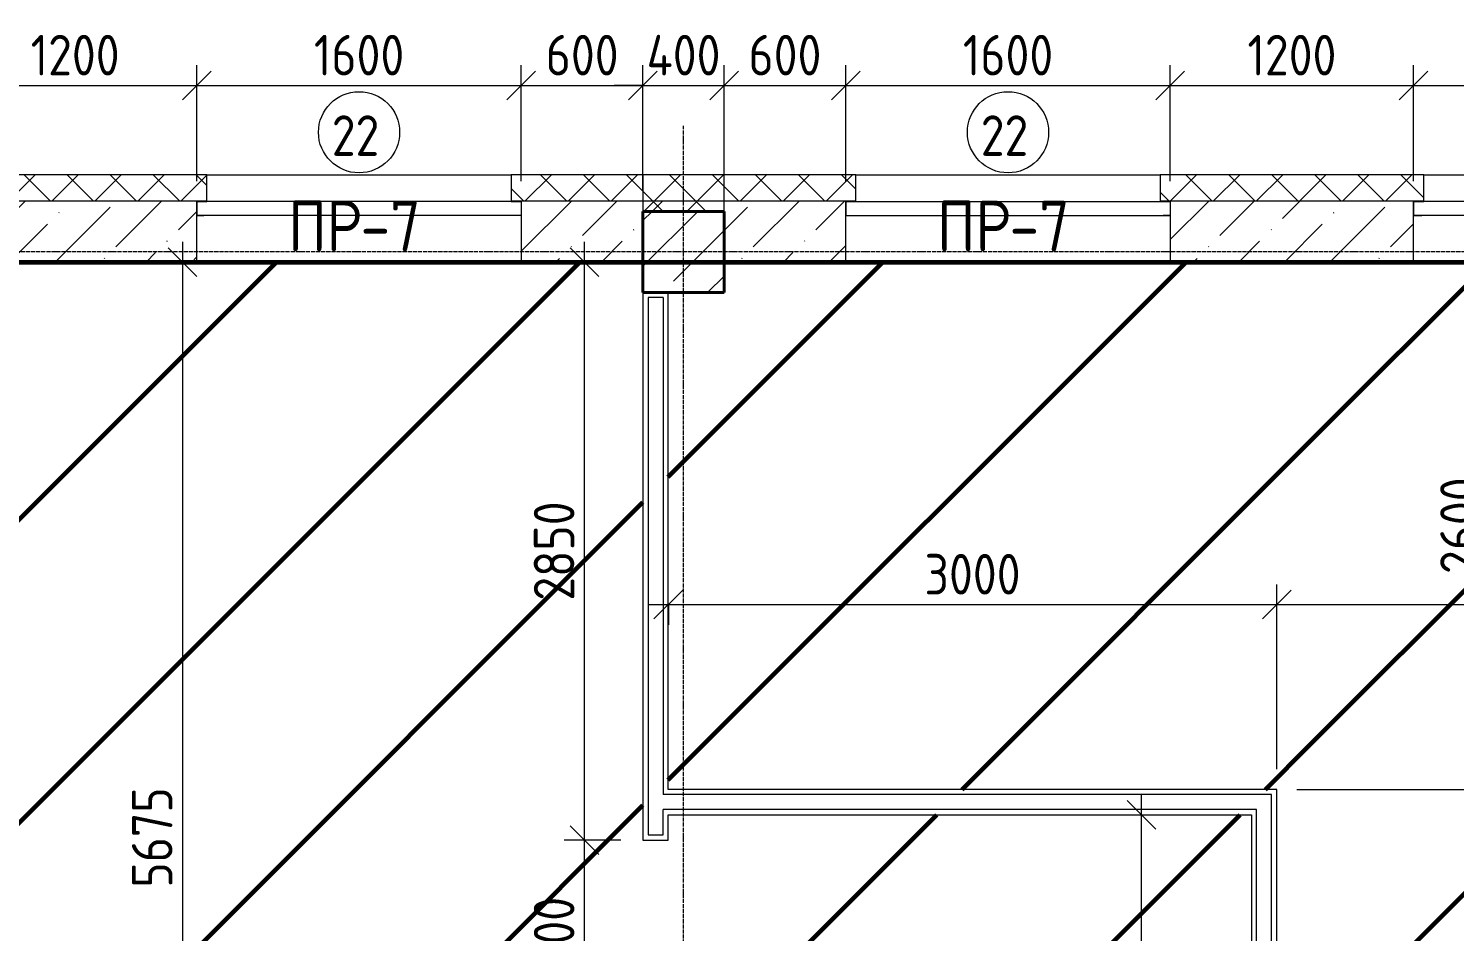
# Model space of a CAD drawing. Header units: millimetres. Extents: x -56773 to 323062, y -262288 to 76460.
# Drawn here: x -421 to 6611, y -144544 to -140091 of the extents above; entities that cross this region are included whole.
import ezdxf

# ---------------------------------------------------------------- set-up
doc = ezdxf.new("R2010")
doc.units = ezdxf.units.MM
doc.linetypes.add('ADSK_Линия сетки', pattern=[25, 20, -2.5, 0, -2.5])
for name, color, linetype, lineweight in [('1.1)Стяжка керамзит  2 этаж', 5, 'Continuous', 60), ('3.1 Штукатурка внешн стен', 5, 'Continuous', 60), ('_ Окна', 7, 'Continuous', 18), ('Марки', 7, 'Continuous', 20), ('Марки окон', 7, 'Continuous', 20), ('Несущие колонны', 7, 'Continuous', 18), ('Окна', 7, 'Continuous', 9), ('Оси', 7, 'Continuous', 9), ('Размеры', 7, 'Continuous', 9), ('Стены внутренние', 7, 'Continuous', 18), ('Стены наружные', 7, 'Continuous', 18), ('Стены штриховка', 7, 'Continuous', 9)]:
    doc.layers.add(name, color=color, linetype=linetype, lineweight=lineweight)
doc.styles.add('GOST Common_2', font='', dxfattribs={"width": 0.9, "height": 250})
doc.styles.add('GOST Common_3', font='', dxfattribs={"width": 0.9, "height": 200})
doc.styles.get('GOST Common_2').set_extended_font_data('GOST Common')
doc.styles.get('GOST Common_3').set_extended_font_data('GOST Common')
doc.dimstyles.new('ADSK_Основной_2_0_1', dxfattribs={"dimscale": 304.8, "dimtxt": 201.142999, "dimasz": 0.463911, "dimexe": 0.328084, "dimexo": 0.328084, "dimgap": 0.164042, "dimtad": 1, "dimdec": 3, "dimrnd": 0.001, "dimdsep": 46, "dimtxsty": 'GOST Common_3', "dimblk1": 'OBLIQUE', "dimblk2": 'OBLIQUE', "dimsah": 1, "dimcen": 0.09, "dimdle": 0.328084, "dimazin": 2, "dimtfac": 1, "dimtdec": 4, "dimtix": 1, "dimtmove": 1, "dimatfit": 3, "dimfxl": 1, "dimtvp": 1, "dimtolj": 1, "dimtzin": 0, "dimlwd": 20, "dimlwe": 20, "dimarcsym": 2})
doc.dimstyles.new('ADSK_Основной_2_0_2', dxfattribs={"dimscale": 304.8, "dimtxt": 201.142999, "dimasz": 0.463911, "dimexe": 0.328084, "dimexo": 0.328084, "dimgap": 0.164042, "dimtad": 1, "dimdec": 3, "dimrnd": 0.001, "dimdsep": 46, "dimtxsty": 'GOST Common_3', "dimblk1": 'OBLIQUE', "dimblk2": 'OBLIQUE', "dimsah": 1, "dimcen": 0.09, "dimdle": 0.328084, "dimazin": 2, "dimtfac": 1, "dimtdec": 4, "dimtix": 1, "dimtmove": 0, "dimatfit": 3, "dimfxl": 1, "dimtvp": 1, "dimtolj": 1, "dimtzin": 0, "dimlwd": 20, "dimlwe": 20, "dimarcsym": 2})
pattern_1 = [(45, (9.36, -150597.75), (-106.066, 106.066), []), (135, (9.36, -150597.75), (-106.066, -106.066), [])]

# ---------------------------------------------------------------- blocks, each defined once
blk = doc.blocks.new('ADSK_КолоннаЖБ_Прямоугольная - 400x400 мм-1807143-Кладочный план 3-го этажа')
at = {"layer": 'Несущие колонны', "lineweight": 40}
for p, q in [((-200, 200), (200, 200)), ((-200, -200), (-200, 200)), ((200, 200), (200, -200)), ((200, -200), (-200, -200))]:
    blk.add_line(p, q, dxfattribs=at)
blk = doc.blocks.new('ОКНО L03 _2СТ_RS - ОК-5_1600х2000h-3556607-Кладочный план 3-го этажа')
at = {"layer": '_ Окна'}
for p, q in [((-838.1, -79), (761.9, -79)), ((-838.1, -149), (-838.1, -79)), ((-838.1, -79), (-803.1, -79)), ((-818.1, -79), (-38.1, -79)), ((-38.1, -79), (741.9, -79)), ((761.9, -79), (726.9, -79)), ((761.9, -149), (761.9, -79)), ((-838.1, -149), (761.9, -149)), ((-838.1, -149), (-833.1, -149)), ((-818.1, -149), (-38.1, -149)), ((-38.1, -149), (741.9, -149)), ((761.9, -149), (756.9, -149))]:
    blk.add_line(p, q, dxfattribs=at)
at = {"layer": 'Окна'}
blk.add_line((-888.1, 150), (811.9, 150), dxfattribs=at)
blk = doc.blocks.new('ОКНО L03 _2СТ_RS - ОК-5_1600х2000h-3556615-Кладочный план 3-го этажа')
at = {"layer": '_ Окна'}
for p, q in [((-838.1, 149), (761.9, 149)), ((-838.1, 149), (-838.1, 79)), ((-838.1, 149), (-833.1, 149)), ((-818.1, 149), (-38.1, 149)), ((-38.1, 149), (741.9, 149)), ((761.9, 149), (756.9, 149)), ((761.9, 149), (761.9, 79)), ((-838.1, 79), (761.9, 79)), ((-838.1, 79), (-803.1, 79)), ((-818.1, 79), (-38.1, 79)), ((-38.1, 79), (741.9, 79)), ((761.9, 79), (726.9, 79))]:
    blk.add_line(p, q, dxfattribs=at)
at = {"layer": 'Окна'}
blk.add_line((-888.1, -150), (811.9, -150), dxfattribs=at)
blk = doc.blocks.new('ОКНО L01 _СТ_RS - ОК-3_1200х2000h_противоударное-3556414-Кладочный план 3-го этажа')
at = {"layer": '_ Окна'}
for p, q in [((-638.1, -79), (561.9, -79)), ((-638.1, -149), (-638.1, -79)), ((-638.1, -79), (-598.1, -79)), ((-618.1, -79), (541.9, -79)), ((561.9, -79), (521.9, -79)), ((561.9, -149), (561.9, -79)), ((-638.1, -149), (561.9, -149)), ((-638.1, -149), (-633.1, -149)), ((-618.1, -149), (541.9, -149)), ((561.9, -149), (556.9, -149))]:
    blk.add_line(p, q, dxfattribs=at)
at = {"layer": 'Окна'}
blk.add_line((-688.1, 150), (611.9, 150), dxfattribs=at)
blk = doc.blocks.new('_Oblique')
at = {"color": 0, "linetype": 'ByBlock', "lineweight": -2}
blk.add_line((-0.5, -0.5), (0.5, 0.5), dxfattribs=at)
blk = doc.blocks.new('*D5246')
at = {"layer": 'Defpoints', "color": 0, "transparency": 16777216}
for p in [(409.4, -140372.3), (-790.6, -140943.8), (409.4, -140943.8)]:
    blk.add_point(p, dxfattribs=at)
at = {"layer": 'Размеры', "color": 0, "lineweight": 20, "transparency": 16777216}
for p, q in [((-790.6, -140843.8), (-790.6, -140272.3)), ((409.4, -140843.8), (409.4, -140272.3)), ((-890.6, -140372.3), (509.4, -140372.3))]:
    blk.add_line(p, q, dxfattribs=at)
at = {"layer": 'Размеры', "color": 0, "lineweight": 20, "transparency": 16777216, "xscale": 141.4, "yscale": 141.4, "zscale": 141.4, "rotation": 180}
blk.add_blockref('_Oblique', (-790.6, -140372.3), dxfattribs=at)
at = {"layer": 'Размеры', "color": 0, "lineweight": 20, "transparency": 16777216, "xscale": 141.4, "yscale": 141.4, "zscale": 141.4}
blk.add_blockref('_Oblique', (409.4, -140372.3), dxfattribs=at)
at = {"layer": 'Размеры', "color": 0, "lineweight": 9, "transparency": 16777216, "insert": (-190.6, -140222.3), "char_height": 200, "width": 560.473, "attachment_point": 5, "style": 'GOST Common_3'}
blk.add_mtext('\\A1;1200', dxfattribs=at)
blk = doc.blocks.new('*D5247')
at = {"layer": 'Defpoints', "color": 0, "transparency": 16777216}
for p in [(2009.4, -140372.3), (409.4, -140943.8), (2009.4, -140943.8)]:
    blk.add_point(p, dxfattribs=at)
at = {"layer": 'Размеры', "color": 0, "lineweight": 20, "transparency": 16777216}
for p, q in [((409.4, -140843.8), (409.4, -140272.3)), ((2009.4, -140843.8), (2009.4, -140272.3)), ((309.4, -140372.3), (2109.4, -140372.3))]:
    blk.add_line(p, q, dxfattribs=at)
at = {"layer": 'Размеры', "color": 0, "lineweight": 20, "transparency": 16777216, "xscale": 141.4, "yscale": 141.4, "zscale": 141.4, "rotation": 180}
blk.add_blockref('_Oblique', (409.4, -140372.3), dxfattribs=at)
at = {"layer": 'Размеры', "color": 0, "lineweight": 20, "transparency": 16777216, "xscale": 141.4, "yscale": 141.4, "zscale": 141.4}
blk.add_blockref('_Oblique', (2009.4, -140372.3), dxfattribs=at)
at = {"layer": 'Размеры', "color": 0, "lineweight": 9, "transparency": 16777216, "insert": (1209.4, -140222.3), "char_height": 200, "width": 560.473, "attachment_point": 5, "style": 'GOST Common_3'}
blk.add_mtext('\\A1;1600', dxfattribs=at)
blk = doc.blocks.new('*D5248')
at = {"layer": 'Defpoints', "color": 0, "transparency": 16777216}
for p in [(2609.4, -140372.3), (2009.4, -140943.8), (2609.4, -140992.8)]:
    blk.add_point(p, dxfattribs=at)
at = {"layer": 'Размеры', "color": 0, "lineweight": 20, "transparency": 16777216}
for p, q in [((2009.4, -140843.8), (2009.4, -140272.3)), ((2609.4, -140892.8), (2609.4, -140272.3)), ((1909.4, -140372.3), (2709.4, -140372.3))]:
    blk.add_line(p, q, dxfattribs=at)
at = {"layer": 'Размеры', "color": 0, "lineweight": 20, "transparency": 16777216, "xscale": 141.4, "yscale": 141.4, "zscale": 141.4, "rotation": 180}
blk.add_blockref('_Oblique', (2009.4, -140372.3), dxfattribs=at)
at = {"layer": 'Размеры', "color": 0, "lineweight": 20, "transparency": 16777216, "xscale": 141.4, "yscale": 141.4, "zscale": 141.4}
blk.add_blockref('_Oblique', (2609.4, -140372.3), dxfattribs=at)
at = {"layer": 'Размеры', "color": 0, "lineweight": 9, "transparency": 16777216, "insert": (2309.4, -140222.3), "char_height": 200, "width": 454.106, "attachment_point": 5, "style": 'GOST Common_3'}
blk.add_mtext('\\A1;600', dxfattribs=at)
blk = doc.blocks.new('*D5249')
at = {"layer": 'Defpoints', "color": 0, "transparency": 16777216}
for p in [(3009.4, -140372.3), (2609.4, -140992.8), (3009.4, -140992.8)]:
    blk.add_point(p, dxfattribs=at)
at = {"layer": 'Размеры', "color": 0, "lineweight": 20, "transparency": 16777216}
for p, q in [((2609.4, -140892.8), (2609.4, -140272.3)), ((3009.4, -140892.8), (3009.4, -140272.3)), ((2609.4, -140372.3), (2468, -140372.3)), ((2609.4, -140372.3), (3009.4, -140372.3)), ((3009.4, -140372.3), (3150.8, -140372.3))]:
    blk.add_line(p, q, dxfattribs=at)
at = {"layer": 'Размеры', "color": 0, "lineweight": 20, "transparency": 16777216, "xscale": 141.4, "yscale": 141.4, "zscale": 141.4}
blk.add_blockref('_Oblique', (2609.4, -140372.3), dxfattribs=at)
at = {"layer": 'Размеры', "color": 0, "lineweight": 20, "transparency": 16777216, "xscale": 141.4, "yscale": 141.4, "zscale": 141.4, "rotation": 180}
blk.add_blockref('_Oblique', (3009.4, -140372.3), dxfattribs=at)
at = {"layer": 'Размеры', "color": 0, "lineweight": 9, "transparency": 16777216, "insert": (2809.4, -140222.3), "char_height": 200, "width": 474.561, "attachment_point": 5, "style": 'GOST Common_3'}
blk.add_mtext('\\A1;400', dxfattribs=at)
blk = doc.blocks.new('*D5250')
at = {"layer": 'Defpoints', "color": 0, "transparency": 16777216}
for p in [(3609.4, -140372.3), (3609.4, -140943.8), (3009.4, -140992.8)]:
    blk.add_point(p, dxfattribs=at)
at = {"layer": 'Размеры', "color": 0, "lineweight": 20, "transparency": 16777216}
for p, q in [((3009.4, -140892.8), (3009.4, -140272.3)), ((3609.4, -140843.8), (3609.4, -140272.3)), ((2909.4, -140372.3), (3709.4, -140372.3))]:
    blk.add_line(p, q, dxfattribs=at)
at = {"layer": 'Размеры', "color": 0, "lineweight": 20, "transparency": 16777216, "xscale": 141.4, "yscale": 141.4, "zscale": 141.4, "rotation": 180}
blk.add_blockref('_Oblique', (3009.4, -140372.3), dxfattribs=at)
at = {"layer": 'Размеры', "color": 0, "lineweight": 20, "transparency": 16777216, "xscale": 141.4, "yscale": 141.4, "zscale": 141.4}
blk.add_blockref('_Oblique', (3609.4, -140372.3), dxfattribs=at)
at = {"layer": 'Размеры', "color": 0, "lineweight": 9, "transparency": 16777216, "insert": (3309.4, -140222.3), "char_height": 200, "width": 454.106, "attachment_point": 5, "style": 'GOST Common_3'}
blk.add_mtext('\\A1;600', dxfattribs=at)
blk = doc.blocks.new('*D5251')
at = {"layer": 'Defpoints', "color": 0, "transparency": 16777216}
for p in [(5209.4, -140372.3), (3609.4, -140943.8), (5209.4, -140943.8)]:
    blk.add_point(p, dxfattribs=at)
at = {"layer": 'Размеры', "color": 0, "lineweight": 20, "transparency": 16777216}
for p, q in [((3609.4, -140843.8), (3609.4, -140272.3)), ((5209.4, -140843.8), (5209.4, -140272.3)), ((3509.4, -140372.3), (5309.4, -140372.3))]:
    blk.add_line(p, q, dxfattribs=at)
at = {"layer": 'Размеры', "color": 0, "lineweight": 20, "transparency": 16777216, "xscale": 141.4, "yscale": 141.4, "zscale": 141.4, "rotation": 180}
blk.add_blockref('_Oblique', (3609.4, -140372.3), dxfattribs=at)
at = {"layer": 'Размеры', "color": 0, "lineweight": 20, "transparency": 16777216, "xscale": 141.4, "yscale": 141.4, "zscale": 141.4}
blk.add_blockref('_Oblique', (5209.4, -140372.3), dxfattribs=at)
at = {"layer": 'Размеры', "color": 0, "lineweight": 9, "transparency": 16777216, "insert": (4409.4, -140222.3), "char_height": 200, "width": 560.473, "attachment_point": 5, "style": 'GOST Common_3'}
blk.add_mtext('\\A1;1600', dxfattribs=at)
blk = doc.blocks.new('*D5252')
at = {"layer": 'Defpoints', "color": 0, "transparency": 16777216}
for p in [(6409.4, -140372.3), (5209.4, -140943.8), (6409.4, -140943.8)]:
    blk.add_point(p, dxfattribs=at)
at = {"layer": 'Размеры', "color": 0, "lineweight": 20, "transparency": 16777216}
for p, q in [((5209.4, -140843.8), (5209.4, -140272.3)), ((6409.4, -140843.8), (6409.4, -140272.3)), ((5109.4, -140372.3), (6509.4, -140372.3))]:
    blk.add_line(p, q, dxfattribs=at)
at = {"layer": 'Размеры', "color": 0, "lineweight": 20, "transparency": 16777216, "xscale": 141.4, "yscale": 141.4, "zscale": 141.4, "rotation": 180}
blk.add_blockref('_Oblique', (5209.4, -140372.3), dxfattribs=at)
at = {"layer": 'Размеры', "color": 0, "lineweight": 20, "transparency": 16777216, "xscale": 141.4, "yscale": 141.4, "zscale": 141.4}
blk.add_blockref('_Oblique', (6409.4, -140372.3), dxfattribs=at)
at = {"layer": 'Размеры', "color": 0, "lineweight": 9, "transparency": 16777216, "insert": (5809.4, -140222.3), "char_height": 200, "width": 560.473, "attachment_point": 5, "style": 'GOST Common_3'}
blk.add_mtext('\\A1;1200', dxfattribs=at)
blk = doc.blocks.new('*D5253')
at = {"layer": 'Defpoints', "color": 0, "transparency": 16777216}
for p in [(7609.4, -140372.3), (6409.4, -140943.8), (7609.4, -140943.8)]:
    blk.add_point(p, dxfattribs=at)
at = {"layer": 'Размеры', "color": 0, "lineweight": 20, "transparency": 16777216}
for p, q in [((6409.4, -140843.8), (6409.4, -140272.3)), ((7609.4, -140843.8), (7609.4, -140272.3)), ((6309.4, -140372.3), (7709.4, -140372.3))]:
    blk.add_line(p, q, dxfattribs=at)
at = {"layer": 'Размеры', "color": 0, "lineweight": 20, "transparency": 16777216, "xscale": 141.4, "yscale": 141.4, "zscale": 141.4, "rotation": 180}
blk.add_blockref('_Oblique', (6409.4, -140372.3), dxfattribs=at)
at = {"layer": 'Размеры', "color": 0, "lineweight": 20, "transparency": 16777216, "xscale": 141.4, "yscale": 141.4, "zscale": 141.4}
blk.add_blockref('_Oblique', (7609.4, -140372.3), dxfattribs=at)
at = {"layer": 'Размеры', "color": 0, "lineweight": 9, "transparency": 16777216, "insert": (7009.4, -140222.3), "char_height": 200, "width": 560.473, "attachment_point": 5, "style": 'GOST Common_3'}
blk.add_mtext('\\A1;1200', dxfattribs=at)
blk = doc.blocks.new('*D5519')
at = {"layer": 'Defpoints', "color": 0, "transparency": 16777216}
for p in [(359.4, -141242.8), (339.3, -146917.8), (629.4, -146917.8)]:
    blk.add_point(p, dxfattribs=at)
at = {"layer": 'Размеры', "color": 0, "lineweight": 20, "transparency": 16777216}
for p, q in [((339.3, -141142.8), (339.3, -147017.8)), ((259.4, -141242.8), (239.3, -141242.8)), ((529.4, -146917.8), (239.3, -146917.8))]:
    blk.add_line(p, q, dxfattribs=at)
at = {"layer": 'Размеры', "color": 0, "lineweight": 20, "transparency": 16777216, "xscale": 141.4, "yscale": 141.4, "zscale": 141.4}
for p, rotation in [((339.3, -141242.8), 90), ((339.3, -146917.8), 270)]:
    blk.add_blockref('_Oblique', p, dxfattribs=dict(at, rotation=rotation))
at = {"layer": 'Размеры', "color": 0, "lineweight": 9, "transparency": 16777216, "insert": (189.3, -144080.3), "char_height": 200, "width": 605.475, "attachment_point": 5, "rotation": 90, "style": 'GOST Common_3'}
blk.add_mtext('\\A1;5675', dxfattribs=at)
blk = doc.blocks.new('*D5521')
at = {"layer": 'Defpoints', "color": 0, "transparency": 16777216}
for p in [(2734.4, -142832.1), (5734.4, -142932.1), (5734.4, -143842.8)]:
    blk.add_point(p, dxfattribs=at)
at = {"layer": 'Размеры', "color": 0, "lineweight": 20, "transparency": 16777216}
for p, q in [((5734.4, -143742.8), (5734.4, -142832.1)), ((2634.4, -142932.1), (5834.4, -142932.1)), ((2734.4, -142932.1), (2734.4, -143032.1))]:
    blk.add_line(p, q, dxfattribs=at)
at = {"layer": 'Размеры', "color": 0, "lineweight": 20, "transparency": 16777216, "xscale": 141.4, "yscale": 141.4, "zscale": 141.4, "rotation": 180}
blk.add_blockref('_Oblique', (2734.4, -142932.1), dxfattribs=at)
at = {"layer": 'Размеры', "color": 0, "lineweight": 20, "transparency": 16777216, "xscale": 141.4, "yscale": 141.4, "zscale": 141.4}
blk.add_blockref('_Oblique', (5734.4, -142932.1), dxfattribs=at)
at = {"layer": 'Размеры', "color": 0, "lineweight": 9, "transparency": 16777216, "insert": (4234.4, -142782.1), "char_height": 200, "width": 605.475, "attachment_point": 5, "style": 'GOST Common_3'}
blk.add_mtext('\\A1;3000', dxfattribs=at)
blk = doc.blocks.new('*D5522')
at = {"layer": 'Defpoints', "color": 0, "transparency": 16777216}
for p in [(8809.4, -142832.1), (8809.4, -142932.1), (5734.4, -143842.8)]:
    blk.add_point(p, dxfattribs=at)
at = {"layer": 'Размеры', "color": 0, "lineweight": 20, "transparency": 16777216}
for p, q in [((5734.4, -143742.8), (5734.4, -142832.1)), ((5634.4, -142932.1), (8909.4, -142932.1)), ((8809.4, -142932.1), (8809.4, -143032.1))]:
    blk.add_line(p, q, dxfattribs=at)
at = {"layer": 'Размеры', "color": 0, "lineweight": 20, "transparency": 16777216, "xscale": 141.4, "yscale": 141.4, "zscale": 141.4, "rotation": 180}
blk.add_blockref('_Oblique', (5734.4, -142932.1), dxfattribs=at)
at = {"layer": 'Размеры', "color": 0, "lineweight": 20, "transparency": 16777216, "xscale": 141.4, "yscale": 141.4, "zscale": 141.4}
blk.add_blockref('_Oblique', (8809.4, -142932.1), dxfattribs=at)
at = {"layer": 'Размеры', "color": 0, "lineweight": 9, "transparency": 16777216, "insert": (7271.9, -142782.1), "char_height": 200, "width": 605.475, "attachment_point": 5, "style": 'GOST Common_3'}
blk.add_mtext('\\A1;3075', dxfattribs=at)
blk = doc.blocks.new('*D5524')
at = {"layer": 'Defpoints', "color": 0, "transparency": 16777216}
for p in [(2321.1, -144092.8), (2599.4, -144092.8), (2599.4, -145092.8)]:
    blk.add_point(p, dxfattribs=at)
at = {"layer": 'Размеры', "color": 0, "lineweight": 20, "transparency": 16777216}
for p, q in [((2321.1, -145192.8), (2321.1, -143992.8)), ((2499.4, -144092.8), (2221.1, -144092.8)), ((2499.4, -145092.8), (2221.1, -145092.8))]:
    blk.add_line(p, q, dxfattribs=at)
at = {"layer": 'Размеры', "color": 0, "lineweight": 20, "transparency": 16777216, "xscale": 141.4, "yscale": 141.4, "zscale": 141.4}
for p, rotation in [((2321.1, -144092.8), 90), ((2321.1, -145092.8), 270)]:
    blk.add_blockref('_Oblique', p, dxfattribs=dict(at, rotation=rotation))
at = {"layer": 'Размеры', "color": 0, "lineweight": 9, "transparency": 16777216, "insert": (2171.1, -144592.8), "char_height": 200, "width": 560.473, "attachment_point": 5, "rotation": 90, "style": 'GOST Common_3'}
blk.add_mtext('\\A1;1000', dxfattribs=at)
blk = doc.blocks.new('*D5525')
at = {"layer": 'Defpoints', "color": 0, "transparency": 16777216}
for p in [(2221.2, -141242.8), (2321.1, -141242.8), (2599.4, -144092.8)]:
    blk.add_point(p, dxfattribs=at)
at = {"layer": 'Размеры', "color": 0, "lineweight": 20, "transparency": 16777216}
for p, q in [((2321.1, -144192.8), (2321.1, -141142.8)), ((2321.2, -141242.8), (2421.1, -141242.8)), ((2499.4, -144092.8), (2221.1, -144092.8))]:
    blk.add_line(p, q, dxfattribs=at)
at = {"layer": 'Размеры', "color": 0, "lineweight": 20, "transparency": 16777216, "xscale": 141.4, "yscale": 141.4, "zscale": 141.4}
for p, rotation in [((2321.1, -141242.8), 90), ((2321.1, -144092.8), 270)]:
    blk.add_blockref('_Oblique', p, dxfattribs=dict(at, rotation=rotation))
at = {"layer": 'Размеры', "color": 0, "lineweight": 9, "transparency": 16777216, "insert": (2171.1, -142667.8), "char_height": 200, "width": 605.475, "attachment_point": 5, "rotation": 90, "style": 'GOST Common_3'}
blk.add_mtext('\\A1;2850', dxfattribs=at)
blk = doc.blocks.new('*D5526')
at = {"layer": 'Defpoints', "color": 0, "transparency": 16777216}
for p in [(4967, -143967.8), (5067, -143967.8), (4967, -146917.8)]:
    blk.add_point(p, dxfattribs=at)
at = {"layer": 'Размеры', "color": 0, "lineweight": 20, "transparency": 16777216}
for p, q in [((5067, -147017.8), (5067, -143867.8)), ((5067, -143967.8), (5167, -143967.8)), ((5067, -146917.8), (5167, -146917.8))]:
    blk.add_line(p, q, dxfattribs=at)
at = {"layer": 'Размеры', "color": 0, "lineweight": 20, "transparency": 16777216, "xscale": 141.4, "yscale": 141.4, "zscale": 141.4}
for p, rotation in [((5067, -143967.8), 90), ((5067, -146917.8), 270)]:
    blk.add_blockref('_Oblique', p, dxfattribs=dict(at, rotation=rotation))
at = {"layer": 'Размеры', "color": 0, "lineweight": 9, "transparency": 16777216, "insert": (4917, -145442.8), "char_height": 200, "width": 605.475, "attachment_point": 5, "rotation": 90, "style": 'GOST Common_3'}
blk.add_mtext('\\A1;2950', dxfattribs=at)
blk = doc.blocks.new('*D5531')
at = {"layer": 'Defpoints', "color": 0, "transparency": 16777216}
for p in [(6890.7, -141242.8), (5734.4, -143842.8), (6790.7, -143842.8)]:
    blk.add_point(p, dxfattribs=at)
at = {"layer": 'Размеры', "color": 0, "lineweight": 20, "transparency": 16777216}
for p, q in [((6790.7, -141142.8), (6790.7, -143942.8)), ((6790.7, -141242.8), (6690.7, -141242.8)), ((5834.4, -143842.8), (6890.7, -143842.8))]:
    blk.add_line(p, q, dxfattribs=at)
at = {"layer": 'Размеры', "color": 0, "lineweight": 20, "transparency": 16777216, "xscale": 141.4, "yscale": 141.4, "zscale": 141.4}
for p, rotation in [((6790.7, -141242.8), 90), ((6790.7, -143842.8), 270)]:
    blk.add_blockref('_Oblique', p, dxfattribs=dict(at, rotation=rotation))
at = {"layer": 'Размеры', "color": 0, "lineweight": 9, "transparency": 16777216, "insert": (6640.7, -142542.8), "char_height": 200, "width": 605.475, "attachment_point": 5, "rotation": 90, "style": 'GOST Common_3'}
blk.add_mtext('\\A1;2600', dxfattribs=at)
blk = doc.blocks.new('*D5532')
at = {"layer": 'Defpoints', "color": 0, "transparency": 16777216}
for p in [(5734.4, -143842.8), (6790.7, -146917.8), (7809.4, -146917.8)]:
    blk.add_point(p, dxfattribs=at)
at = {"layer": 'Размеры', "color": 0, "lineweight": 20, "transparency": 16777216}
for p, q in [((6790.7, -143742.8), (6790.7, -147017.8)), ((5834.4, -143842.8), (6890.7, -143842.8)), ((7709.4, -146917.8), (6690.7, -146917.8))]:
    blk.add_line(p, q, dxfattribs=at)
at = {"layer": 'Размеры', "color": 0, "lineweight": 20, "transparency": 16777216, "xscale": 141.4, "yscale": 141.4, "zscale": 141.4}
for p, rotation in [((6790.7, -143842.8), 90), ((6790.7, -146917.8), 270)]:
    blk.add_blockref('_Oblique', p, dxfattribs=dict(at, rotation=rotation))
at = {"layer": 'Размеры', "color": 0, "lineweight": 9, "transparency": 16777216, "insert": (6640.7, -145380.3), "char_height": 200, "width": 605.475, "attachment_point": 5, "rotation": 90, "style": 'GOST Common_3'}
blk.add_mtext('\\A1;3075', dxfattribs=at)
blk = doc.blocks.new('М_окна1 - Маркировка типоразмера-1510237-Кладочный план 3-го этажа')
at = {"layer": 'Марки окон'}
blk.add_circle((0, 0), 2, dxfattribs=at)

msp = doc.modelspace()

# ---------------------------------------------------------------- hatches: boundary and pattern name
at = {"layer": '1.1)Стяжка керамзит  2 этаж', "transparency": 33554687}
h = msp.add_hatch(dxfattribs=at)
h.set_pattern_fill('ANSI31', color=5, scale=333)
h.paths.add_polyline_path([(5609.3615, -143967.7816), (2734.3615, -143967.7816), (2734.3615, -144092.7816), (2609.3615, -144092.7816), (2609.3615, -141392.7816), (2609.3615, -141242.7816), (2009.3615, -141242.7816), (359.3615, -141242.7816), (-790.6385, -141242.7816), (-2040.6385, -141242.7816), (-2581.3513, -141242.7816), (-2581.3513, -146917.7816), (-820.6385, -146917.7816), (-820.6385, -147642.7816), (-695.6385, -147642.7816), (-695.6385, -147720.3127), (504.3615, -147720.3127), (504.3615, -147642.7816), (629.3615, -147642.7816), (629.3615, -146917.7816), (2609.3615, -146917.7816), (2609.3615, -145092.7816), (2734.3615, -145092.7816), (2734.3615, -146917.7816), (5609.3615, -146917.7816)])
h = msp.add_hatch(dxfattribs=at)
h.set_pattern_fill('ANSI31', color=5, scale=333)
h.paths.add_polyline_path([(5898.2923, -141242.7816), (5209.3615, -141242.7816), (3559.3615, -141242.7816), (3009.3615, -141242.7816), (3009.3615, -141392.7816), (2734.3615, -141392.7816), (2734.3615, -143842.7816), (5734.3615, -143842.7816), (5734.3615, -146917.7816), (5898.2923, -146917.7816)])
h = msp.add_hatch(dxfattribs=at)
h.set_pattern_fill('ANSI31', color=5, scale=333)
h.paths.add_polyline_path([(8809.3615, -141392.7816), (8609.3615, -141392.7816), (8609.3615, -141242.7816), (7609.3615, -141242.7816), (6359.3615, -141242.7816), (5898.2923, -141242.7816), (5898.2923, -146917.7816), (6359.3615, -146917.7816), (6359.3615, -147642.7816), (6484.3615, -147642.7816), (6484.3615, -147720.3127), (7684.3615, -147720.3127), (7684.3615, -147642.7816), (7809.3615, -147642.7816), (7809.3615, -146917.7816), (8809.3615, -146917.7816)])
at = {"layer": 'Несущие колонны', "lineweight": 9}
h = msp.add_hatch(dxfattribs=at)
h.set_pattern_fill('FP_1', color=256, style=0, pattern_type=2)
h.set_pattern_definition([(45, (9.36, -150597.75), (-224.506, 224.506), []), (45, (233.87, -150597.75), (-224.506, 224.506), [396.875, -79.375, 3.353, -76.022])])
h.paths.add_polyline_path([(3009.3615, -141392.7816), (3009.3615, -140992.7816), (2609.3615, -140992.7816), (2609.3615, -141392.7816)])
at = {"layer": 'Стены внутренние', "lineweight": 9}
h = msp.add_hatch(dxfattribs=at)
h.set_pattern_fill('FP_2', color=256, style=0, pattern_type=2)
h.set_pattern_definition([(45, (9.36, -150597.75), (84.1895, 308.696), [396.875, -79.375, 3.353, -76.022])])
h.paths.add_polyline_path([(3009.3615, -141242.7816), (3609.3615, -141242.7816), (3609.3615, -140943.7816), (2009.3615, -140943.7816), (2009.3615, -141242.7816), (2609.3615, -141242.7816), (2609.3615, -140992.7816), (3009.3615, -140992.7816)])
h.paths.add_polyline_path([(409.3615, -141242.7816), (409.3615, -140943.7816), (-790.6385, -140943.7816), (-790.6385, -141242.7816)])
h.paths.add_polyline_path([(8605.615, -141242.7816), (8809.3615, -141242.7816), (8809.3615, -140942.7816), (7609.3615, -140943.7816), (7609.3615, -141242.7816)])
h.paths.add_polyline_path([(5209.3615, -141242.7816), (6409.3615, -141242.7816), (6409.3615, -140943.7816), (5209.3615, -140943.7816)])
h.paths.add_polyline_path([(-2349.05, -141242.7816), (-1990.6385, -141242.7816), (-1990.6385, -140943.7816), (-2940.6385, -140942.7816), (-2940.6385, -141242.7816)])
at = {"layer": 'Стены наружные', "lineweight": 9}
h = msp.add_hatch(dxfattribs=at)
h.set_pattern_fill('FP_4', color=256, style=0, pattern_type=2)
h.set_pattern_definition(pattern_1)
h.paths.add_polyline_path([(1959.3615, -140942.7816), (3659.3615, -140942.7816), (3659.3615, -140812.7816), (1959.3615, -140812.7816), (1959.3615, -140879.5231)])
h.paths.add_polyline_path([(459.3615, -140942.7816), (459.3615, -140812.7816), (-840.6385, -140812.7816), (-840.6385, -140942.7816)])
h.paths.add_polyline_path([(6459.3615, -140942.7816), (6459.3615, -140812.7816), (5159.3615, -140812.7816), (5159.3615, -140942.7816)])
h.paths.add_polyline_path([(8605.615, -140942.7816), (8809.3615, -140942.7816), (8809.3615, -140812.7816), (7559.3615, -140812.7816), (7559.3615, -140942.7816)])
h.paths.add_polyline_path([(-2940.6385, -140942.7816), (-1940.6385, -140942.7816), (-1940.6385, -140812.7816), (-2940.6385, -140812.7816), (-2940.6385, -140879.5231)])
h = msp.add_hatch(dxfattribs=at)
h.set_pattern_fill('FP_4', color=256, style=0, pattern_type=2)
h.set_pattern_definition(pattern_1)
h.paths.add_polyline_path([(3009.3615, -140992.7816), (3009.3615, -140812.7816), (2609.3615, -140812.7816), (2609.3615, -140992.7816)])

# ---------------------------------------------------------------- linework, layer by layer
at = {"layer": '3.1 Штукатурка внешн стен'}
msp.add_lwpolyline([(-2990.6385, -141242.7816), (8809.3615, -141242.7816), (8809.3615, -146992.7816)], dxfattribs=at)
at = {"layer": 'Несущие колонны', "lineweight": 9}
for p, q in [((3009.3615, -140992.7816), (2609.3615, -140992.7816)), ((2609.3615, -140992.7816), (2609.3615, -141242.7816)), ((3009.3615, -141242.7816), (3009.3615, -140992.7816)), ((2609.3615, -141242.7816), (2609.3615, -141392.7816)), ((3009.3615, -141392.7816), (3009.3615, -141242.7816)), ((2609.3615, -141392.7816), (3009.3615, -141392.7816))]:
    msp.add_line(p, q, dxfattribs=at)
at = {"layer": 'Оси', "linetype": 'ADSK_Линия сетки', "lineweight": 5}
for p, q in [((2809.3615, -161571.6329), (2809.3615, -140570.3055)), ((62587.9153, -141192.7816), (-25230.7352, -141192.7816))]:
    msp.add_line(p, q, dxfattribs=at)
at = {"layer": 'Стены внутренние', "lineweight": 5}
for p, q in [((409.3615, -141242.7816), (409.3615, -140943.7816)), ((409.3615, -140943.7816), (459.3615, -140943.7816)), ((459.3615, -140943.7816), (459.3615, -140942.7816)), ((1959.3615, -140942.7816), (1959.3615, -140943.7816)), ((1959.3615, -140943.7816), (2009.3615, -140943.7816)), ((2009.3615, -140943.7816), (2009.3615, -141242.7816)), ((3609.3615, -141242.7816), (3609.3615, -140943.7816)), ((3609.3615, -140943.7816), (3659.3615, -140943.7816)), ((3659.3615, -140943.7816), (3659.3615, -140942.7816)), ((5159.3615, -140942.7816), (5159.3615, -140943.7816)), ((5159.3615, -140943.7816), (5209.3615, -140943.7816)), ((5209.3615, -140943.7816), (5209.3615, -141242.7816)), ((6409.3615, -141242.7816), (6409.3615, -140943.7816)), ((6409.3615, -140943.7816), (6459.3615, -140943.7816)), ((6459.3615, -140943.7816), (6459.3615, -140942.7816)), ((2609.3615, -141242.7816), (2609.3615, -140992.7816)), ((3009.3615, -140992.7816), (3009.3615, -141242.7816)), ((-790.6385, -141242.7816), (409.3615, -141242.7816)), ((2009.3615, -141242.7816), (409.3615, -141242.7816)), ((2009.3615, -141242.7816), (2609.3615, -141242.7816)), ((3009.3615, -141242.7816), (3609.3615, -141242.7816)), ((5209.3615, -141242.7816), (3609.3615, -141242.7816)), ((5209.3615, -141242.7816), (6409.3615, -141242.7816)), ((7609.3615, -141242.7816), (6409.3615, -141242.7816)), ((2734.3615, -141392.7816), (2609.3615, -141392.7816)), ((2609.3615, -141392.7816), (2609.3615, -144092.7816)), ((2734.3615, -143842.7816), (2734.3615, -141392.7816)), ((5734.3615, -143842.7816), (2734.3615, -143842.7816)), ((5734.3615, -146917.7816), (5734.3615, -143842.7816)), ((2734.3615, -143967.7816), (5609.3615, -143967.7816)), ((2734.3615, -144092.7816), (2734.3615, -143967.7816)), ((5609.3615, -143967.7816), (5609.3615, -146917.7816)), ((2609.3615, -144092.7816), (2734.3615, -144092.7816))]:
    msp.add_line(p, q, dxfattribs=at)
at = {"layer": 'Стены наружные', "lineweight": 9}
for p, q in [((459.3615, -140812.7816), (-840.6385, -140812.7816)), ((459.3615, -140942.7816), (459.3615, -140812.7816)), ((459.3615, -140812.7816), (1959.3615, -140812.7816)), ((3659.3615, -140812.7816), (1959.3615, -140812.7816)), ((1959.3615, -140812.7816), (1959.3615, -140942.7816)), ((2609.3615, -140812.7816), (2609.3615, -140992.7816)), ((3009.3615, -140992.7816), (3009.3615, -140812.7816)), ((3659.3615, -140942.7816), (3659.3615, -140812.7816)), ((3659.3615, -140812.7816), (5159.3615, -140812.7816)), ((6459.3615, -140812.7816), (5159.3615, -140812.7816)), ((5159.3615, -140812.7816), (5159.3615, -140942.7816)), ((6459.3615, -140942.7816), (6459.3615, -140812.7816)), ((6459.3615, -140812.7816), (7559.3615, -140812.7816)), ((2609.3615, -140992.7816), (3009.3615, -140992.7816))]:
    msp.add_line(p, q, dxfattribs=at)
at = {"layer": 'Стены штриховка', "lineweight": 9}
for p, q in [((459.3615, -140942.7816), (-840.6385, -140942.7816)), ((3659.3615, -140942.7816), (1959.3615, -140942.7816)), ((6459.3615, -140942.7816), (5159.3615, -140942.7816)), ((2709.3615, -141417.7816), (2634.3615, -141417.7816)), ((2634.3615, -141417.7816), (2634.3615, -144067.7816)), ((2709.3615, -141417.7816), (2709.3615, -143867.7816)), ((5709.3615, -143867.7816), (2709.3615, -143867.7816)), ((5709.3615, -146942.7816), (5709.3615, -143867.7816)), ((5634.3615, -143942.7816), (2709.3615, -143942.7816)), ((2709.3615, -144067.7816), (2709.3615, -143942.7816)), ((5634.3615, -146942.7816), (5634.3615, -143942.7816)), ((2634.3615, -144067.7816), (2709.3615, -144067.7816))]:
    msp.add_line(p, q, dxfattribs=at)

# ---------------------------------------------------------------- block references
at = {"layer": 'Марки окон', "lineweight": 5, "xscale": 99.99999999999993, "yscale": 99.99999999999993, "zscale": 99.99999999999993}
for p in [(1209.3615, -140602.7816), (4409.3615, -140602.7816)]:
    msp.add_blockref('М_окна1 - Маркировка типоразмера-1510237-Кладочный план 3-го этажа', p, dxfattribs=at)
at = {"layer": 'Несущие колонны', "lineweight": 40, "rotation": 89.9999999999999}
msp.add_blockref('ADSK_КолоннаЖБ_Прямоугольная - 400x400 мм-1807143-Кладочный план 3-го этажа', (2809.3615, -141192.7816), dxfattribs=at)
at = {"layer": 'Окна', "rotation": 180}
for name, p in [('ОКНО L03 _2СТ_RS - ОК-5_1600х2000h-3556607-Кладочный план 3-го этажа', (1171.2615, -141092.7816)), ('ОКНО L01 _СТ_RS - ОК-3_1200х2000h_противоударное-3556414-Кладочный план 3-го этажа', (6971.2615, -141092.7816))]:
    msp.add_blockref(name, p, dxfattribs=at)
at = {"layer": 'Окна', "lineweight": 5}
msp.add_blockref('ОКНО L03 _2СТ_RS - ОК-5_1600х2000h-3556615-Кладочный план 3-го этажа', (4447.4615, -141092.7816), dxfattribs=at)

# ---------------------------------------------------------------- texts
at = {"layer": 'Марки', "lineweight": 9, "char_height": 250, "attachment_point": 1, "style": 'GOST Common_2'}
for s, insert, width in [('ПР', (859.4307, -140939.8005), 432.91125), ('-7', (1216.6182, -140939.8005), 389.620125), ('ПР', (4059.4307, -140939.8005), 432.91125), ('-7', (4416.6182, -140939.8005), 389.620125)]:
    msp.add_mtext(s, dxfattribs=dict(at, insert=insert, width=width))
at = {"layer": 'Марки окон', "lineweight": 5, "char_height": 200, "width": 317.46825, "attachment_point": 1, "style": 'GOST Common_3'}
for insert in [(1074.8041, -140518.9963), (4274.8041, -140518.9963)]:
    msp.add_mtext('22', dxfattribs=dict(at, insert=insert))

# ---------------------------------------------------------------- dimensions: what is measured, and where the dimension line sits
at = {"layer": 'Размеры', "lineweight": 9}
for base, p1, p2, dimstyle, override, picture, middle in [((409.3615, -140372.2851), (-790.6385, -140943.7816), (409.3615, -140943.7816), 'ADSK_Основной_2_0_1', {"dimpost": '<>', "dimfxl": 1200}, '*D5246', (-190.6385, -140222.2851)), ((2009.3615, -140372.2851), (409.3615, -140943.7816), (2009.3615, -140943.7816), 'ADSK_Основной_2_0_1', {"dimpost": '<>', "dimfxl": 1600}, '*D5247', (1209.3615, -140222.2851)), ((2609.3615, -140372.2851), (2009.3615, -140943.7816), (2609.3615, -140992.7816), 'ADSK_Основной_2_0_1', {"dimpost": '<>', "dimfxl": 601.997508}, '*D5248', (2309.3615, -140222.2851)), ((3009.3615, -140372.2851), (2609.3615, -140992.7816), (3009.3615, -140992.7816), 'ADSK_Основной_2_0_1', {"dimpost": '<>', "dimfxl": 400}, '*D5249', (2809.3615, -140222.2851)), ((3609.3615, -140372.2851), (3009.3615, -140992.7816), (3609.3615, -140943.7816), 'ADSK_Основной_2_0_1', {"dimpost": '<>', "dimfxl": 601.997508}, '*D5250', (3309.3615, -140222.2851)), ((5209.3615, -140372.2851), (3609.3615, -140943.7816), (5209.3615, -140943.7816), 'ADSK_Основной_2_0_1', {"dimpost": '<>', "dimfxl": 1600}, '*D5251', (4409.3615, -140222.2851)), ((6409.3615, -140372.2851), (5209.3615, -140943.7816), (6409.3615, -140943.7816), 'ADSK_Основной_2_0_1', {"dimpost": '<>', "dimfxl": 1200}, '*D5252', (5809.3615, -140222.2851)), ((7609.3615, -140372.2851), (6409.3615, -140943.7816), (7609.3615, -140943.7816), 'ADSK_Основной_2_0_1', {"dimpost": '<>', "dimfxl": 1200}, '*D5253', (7009.3615, -140222.2851)), ((5734.3615, -142932.115), (2734.3615, -142832.1301), (5734.3615, -143842.7816), 'ADSK_Основной_2_0_2', {"dimpost": '<>', "dimfxl": 3165.662081}, '*D5521', (4234.3615, -142782.115)), ((8809.3615, -142932.115), (5734.3615, -143842.7816), (8809.3615, -142832.1301), 'ADSK_Основной_2_0_2', {"dimpost": '<>', "dimfxl": 3236.825823}, '*D5522', (7271.8615, -142782.115))]:
    dim = msp.add_linear_dim(base=base, p1=p1, p2=p2, dimstyle=dimstyle, override=override, dxfattribs=at)
    dim.commit()
    dim.dimension.update_dxf_attribs({"geometry": picture, "text_midpoint": middle})
for base, p1, p2, override, picture, middle in [((339.3465, -146917.7816), (359.3615, -141242.7816), (629.3615, -146917.7816), {"dimpost": '<>', "dimfxl": 5681.419277}, '*D5519', (189.3465, -144080.2816)), ((2321.1496, -141242.7816), (2599.3615, -144092.7816), (2221.1647, -141242.7816), {"dimpost": '<>', "dimfxl": 2874.983974}, '*D5525', (2171.1496, -142667.7816)), ((6790.7371, -143842.7816), (6890.722, -141242.7816), (5734.3615, -143842.7816), {"dimpost": '<>', "dimfxl": 2845.552582}, '*D5531', (6640.7371, -142542.7816)), ((6790.7371, -146917.7816), (5734.3615, -143842.7816), (7809.3615, -146917.7816), {"dimpost": '<>', "dimfxl": 3709.615883}, '*D5532', (6640.7371, -145380.2816)), ((5066.9673, -143967.7816), (4966.9824, -146917.7816), (4966.9824, -143967.7816), {"dimpost": '<>', "dimfxl": 2950}, '*D5526', (4916.9673, -145442.7816)), ((2321.1496, -144092.7816), (2599.3615, -145092.7816), (2599.3615, -144092.7816), {"dimpost": '<>', "dimfxl": 1000}, '*D5524', (2171.1496, -144592.7816))]:
    dim = msp.add_linear_dim(base=base, p1=p1, p2=p2, angle=90, dimstyle='ADSK_Основной_2_0_2', override=override, dxfattribs=at)
    dim.commit()
    dim.dimension.update_dxf_attribs({"geometry": picture, "text_midpoint": middle})

doc.saveas('drawing.dxf')
